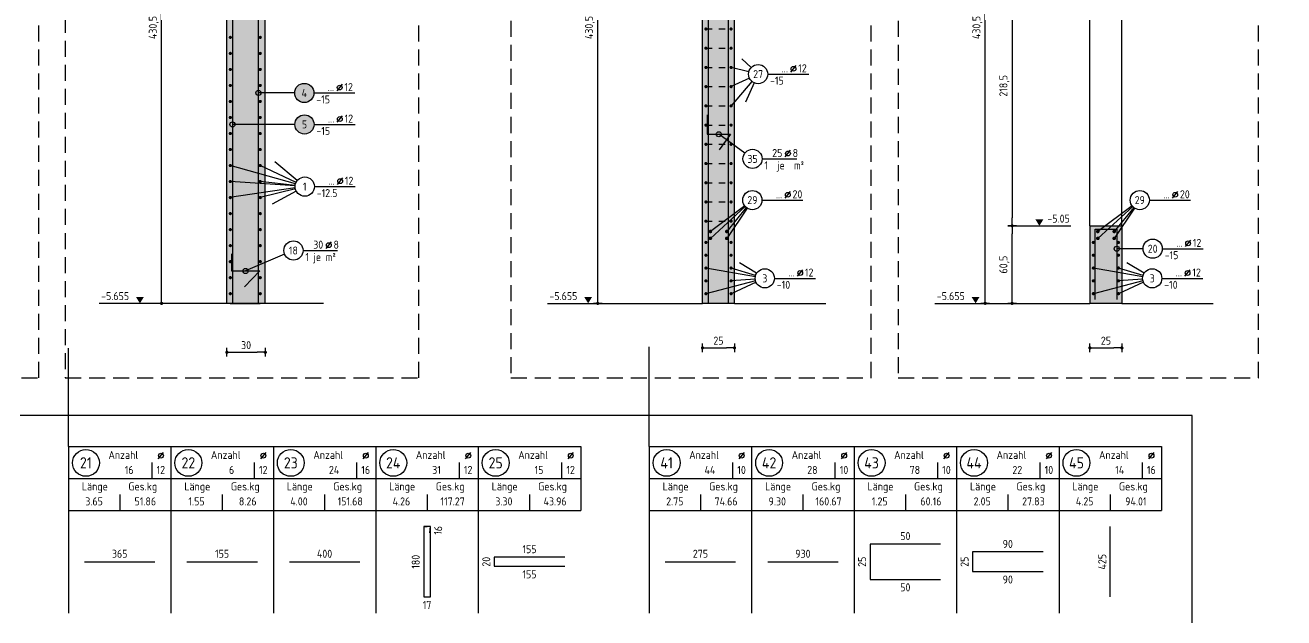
# Model space of a CAD drawing. Extents: x 40 to 158, y 100 to 142.
# Drawn here: x 67.79 to 87.45, y 121.98 to 131.23 of the extents above; entities that cross this region are included whole.
import ezdxf
from ezdxf.enums import TextEntityAlignment as Align

# ---------------------------------------------------------------- set-up
doc = ezdxf.new("R2010")
doc.units = 0
doc.header["$LTSCALE"] = 0.5
for name, pattern in [('AUSGEZOGEN', [1000.01, 1000, 0.01]), ('DASHED', [0.75, 0.5, -0.25]), ('HIDDEN2', [0.187, 0.125, -0.062]), ('STRICHLINIE', [0.75, 0.5, -0.25])]:
    doc.linetypes.add(name, pattern=pattern)
for name, color, linetype in [('AFU', 7, 'Continuous'), ('BETON', 7, 'Continuous'), ('DETAIL', 7, 'Continuous'), ('grau_hell', 7, 'Continuous'), ('grau_mittel', 7, 'Continuous'), ('HILFE', 7, 'Continuous'), ('koten', 7, 'Continuous'), ('MASSE', 7, 'Continuous'), ('OBJEKT', 7, 'Continuous'), ('RND', 7, 'Continuous'), ('RND_BILD', 7, 'Continuous'), ('TEXT', 7, 'Continuous')]:
    doc.layers.add(name, color=color, linetype=linetype)
doc.layers.add('NOPLOT', color=7, linetype='Continuous', plot=False)
doc.styles.add('txt', font='isocp.shx')
doc.linetypes.add('AFU_50K', pattern='A,0.15,["/",Standard,S=0.2,R=0,X=-0.01,Y=-0.1],0.07,["/",Standard,S=0.2,R=0,X=-0.01,Y=-0.1],0.15', length=0.37)
doc.dimstyles.new('DOT_I', dxfattribs={"dimscale": 0.5, "dimtxt": 0.25, "dimasz": 0.25, "dimexe": 0.1, "dimexo": 0.3, "dimgap": 0.1, "dimtad": 1, "dimdec": 3, "dimzin": 3, "dimtxsty": 'txt', "dimblk": 'DOT', "dimblk1": 'DOT', "dimblk2": 'DOT', "dimsah": 1, "dimcen": 0.1, "dimse1": 1, "dimse2": 1, "dimazin": 0, "dimtfac": 1, "dimtdec": 4, "dimtix": 1, "dimtmove": 2, "dimatfit": 3, "dimfxl": 0, "dimtvp": 1, "dimtolj": 1, "dimtzin": 0, "dimarcsym": 0})

# ---------------------------------------------------------------- blocks, each defined once
blk = doc.blocks.new('DOT')
at = {"layer": 'MASSE', "color": 7, "linetype": 'Continuous'}
for p, q in [((0, 0), (-1, 0)), ((0, 0.54), (0, -0.54))]:
    blk.add_line(p, q, dxfattribs=at)
at = {"layer": 'MASSE', "color": 7, "linetype": 'Continuous', "const_width": 0.2}
blk.add_lwpolyline([(-0.1, 0, 1), (0.1, 0, 1)], format="xyb", close=True, dxfattribs=at)
blk = doc.blocks.new('*D1206')
at = {"layer": 'DEFPOINTS', "color": 0, "linetype": 'AUSGEZOGEN', "transparency": 16777216}
for p in [(69.92, 135.501), (69.92, 135.501), (69.92, 126.891)]:
    blk.add_point(p, dxfattribs=at)
at = {"layer": 'MASSE', "color": 0, "linetype": 'AUSGEZOGEN', "lineweight": -2, "transparency": 16777216}
blk.add_line((69.92, 127.016), (69.92, 135.376), dxfattribs=at)
at = {"layer": 'MASSE', "color": 0, "linetype": 'AUSGEZOGEN', "lineweight": -2, "transparency": 16777216, "xscale": 0.125, "yscale": 0.125, "zscale": 0.125}
for p, rotation in [((69.92, 135.501), 90), ((69.92, 126.891), 270)]:
    blk.add_blockref('DOT', p, dxfattribs=dict(at, rotation=rotation))
at = {"layer": 'MASSE', "color": 0, "linetype": 'AUSGEZOGEN', "transparency": 16777216, "insert": (69.798, 131.196), "char_height": 0.125, "attachment_point": 5, "rotation": 90, "style": 'txt'}
blk.add_mtext('\\A1;430,5', dxfattribs=at)
blk = doc.blocks.new('*D1208')
at = {"layer": 'DEFPOINTS', "color": 0, "linetype": 'AUSGEZOGEN', "transparency": 16777216}
for p in [(70.941, 126.127), (71.541, 126.127), (71.541, 126.127)]:
    blk.add_point(p, dxfattribs=at)
at = {"layer": 'MASSE', "color": 0, "linetype": 'AUSGEZOGEN', "lineweight": -2, "transparency": 16777216}
blk.add_line((71.066, 126.127), (71.416, 126.127), dxfattribs=at)
at = {"layer": 'MASSE', "color": 0, "linetype": 'AUSGEZOGEN', "lineweight": -2, "transparency": 16777216, "xscale": 0.125, "yscale": 0.125, "zscale": 0.125, "rotation": 180}
blk.add_blockref('DOT', (70.941, 126.127), dxfattribs=at)
at = {"layer": 'MASSE', "color": 0, "linetype": 'AUSGEZOGEN', "lineweight": -2, "transparency": 16777216, "xscale": 0.125, "yscale": 0.125, "zscale": 0.125}
blk.add_blockref('DOT', (71.541, 126.127), dxfattribs=at)
at = {"layer": 'MASSE', "color": 0, "linetype": 'AUSGEZOGEN', "transparency": 16777216, "insert": (71.241, 126.239), "char_height": 0.125, "attachment_point": 5, "style": 'txt'}
blk.add_mtext('\\A1;30', dxfattribs=at)
blk = doc.blocks.new('OKRD_O')
at = {"color": 0, "linetype": 'ByBlock'}
blk.add_solid([(-0.125, 0.202), (0.125, 0.202), (0, 0)], dxfattribs=at)
at = {"color": 0, "linetype": 'ByBlock', "style": 'txt'}
blk.add_attdef('OKRD', (0.25, 0.1), '', height=0.25, dxfattribs=at)
blk = doc.blocks.new('RND_LEI')
at = {"layer": 'RND', "color": 7, "linetype": 'Continuous'}
blk.add_line((1.022, 0.066), (1.19, 0.27), dxfattribs=at)
for centre, radius in [((0, 0), 0.3), ((1.106, 0.168), 0.075)]:
    blk.add_circle(centre, radius, dxfattribs=at)
at = {"layer": 'RND', "color": 7, "linetype": 'Continuous', "style": 'txt'}
blk.add_attdef('POSL', text='', height=0.25, dxfattribs=at).set_placement((0, 0), align=Align.MIDDLE)
blk.add_attdef('ANZ', text='', height=0.25, dxfattribs=at).set_placement((0.931, 0.057), align=Align.RIGHT)
for tag, p in [('DUM', (1.253, 0.057)), ('ABSTD', (1.674, 0.057)), ('POSTXT', (0.374, -0.327))]:
    blk.add_attdef(tag, p, '', height=0.25, dxfattribs=at)
blk = doc.blocks.new('*D1226')
at = {"layer": 'DEFPOINTS', "color": 0, "linetype": 'AUSGEZOGEN', "transparency": 16777216}
for p in [(83.204, 128.101), (83.204, 128.101), (83.204, 126.891)]:
    blk.add_point(p, dxfattribs=at)
at = {"layer": 'MASSE', "color": 0, "linetype": 'AUSGEZOGEN', "lineweight": -2, "transparency": 16777216}
blk.add_line((83.204, 127.016), (83.204, 127.976), dxfattribs=at)
at = {"layer": 'MASSE', "color": 0, "linetype": 'AUSGEZOGEN', "lineweight": -2, "transparency": 16777216, "xscale": 0.125, "yscale": 0.125, "zscale": 0.125}
for p, rotation in [((83.204, 128.101), 90), ((83.204, 126.891), 270)]:
    blk.add_blockref('DOT', p, dxfattribs=dict(at, rotation=rotation))
at = {"layer": 'MASSE', "color": 0, "linetype": 'AUSGEZOGEN', "transparency": 16777216, "insert": (83.082, 127.496), "char_height": 0.125, "attachment_point": 5, "rotation": 90, "style": 'txt'}
blk.add_mtext('\\A1;60,5', dxfattribs=at)
blk = doc.blocks.new('*D1227')
at = {"layer": 'DEFPOINTS', "color": 0, "linetype": 'AUSGEZOGEN', "transparency": 16777216}
for p in [(82.783, 135.501), (82.783, 135.501), (82.783, 126.891)]:
    blk.add_point(p, dxfattribs=at)
at = {"layer": 'MASSE', "color": 0, "linetype": 'AUSGEZOGEN', "lineweight": -2, "transparency": 16777216}
blk.add_line((82.783, 127.016), (82.783, 135.376), dxfattribs=at)
at = {"layer": 'MASSE', "color": 0, "linetype": 'AUSGEZOGEN', "lineweight": -2, "transparency": 16777216, "xscale": 0.125, "yscale": 0.125, "zscale": 0.125}
for p, rotation in [((82.783, 135.501), 90), ((82.783, 126.891), 270)]:
    blk.add_blockref('DOT', p, dxfattribs=dict(at, rotation=rotation))
at = {"layer": 'MASSE', "color": 0, "linetype": 'AUSGEZOGEN', "transparency": 16777216, "insert": (82.661, 131.196), "char_height": 0.125, "attachment_point": 5, "rotation": 90, "style": 'txt'}
blk.add_mtext('\\A1;430,5', dxfattribs=at)
blk = doc.blocks.new('*D1225')
at = {"layer": 'DEFPOINTS', "color": 0, "linetype": 'AUSGEZOGEN', "transparency": 16777216}
for p in [(83.204, 132.471), (83.204, 128.101), (83.204, 128.101)]:
    blk.add_point(p, dxfattribs=at)
at = {"layer": 'MASSE', "color": 0, "linetype": 'AUSGEZOGEN', "lineweight": -2, "transparency": 16777216}
blk.add_line((83.204, 132.346), (83.204, 128.226), dxfattribs=at)
at = {"layer": 'MASSE', "color": 0, "linetype": 'AUSGEZOGEN', "lineweight": -2, "transparency": 16777216, "xscale": 0.125, "yscale": 0.125, "zscale": 0.125}
for p, rotation in [((83.204, 132.471), 90), ((83.204, 128.101), 270)]:
    blk.add_blockref('DOT', p, dxfattribs=dict(at, rotation=rotation))
at = {"layer": 'MASSE', "color": 0, "linetype": 'AUSGEZOGEN', "transparency": 16777216, "insert": (83.082, 130.286), "char_height": 0.125, "attachment_point": 5, "rotation": 90, "style": 'txt'}
blk.add_mtext('\\A1;218,5', dxfattribs=at)
blk = doc.blocks.new('*D1229')
at = {"layer": 'DEFPOINTS', "color": 0, "linetype": 'AUSGEZOGEN', "transparency": 16777216}
for p in [(84.419, 126.196), (84.919, 126.196), (84.919, 126.196)]:
    blk.add_point(p, dxfattribs=at)
at = {"layer": 'MASSE', "color": 0, "linetype": 'AUSGEZOGEN', "lineweight": -2, "transparency": 16777216}
blk.add_line((84.544, 126.196), (84.794, 126.196), dxfattribs=at)
at = {"layer": 'MASSE', "color": 0, "linetype": 'AUSGEZOGEN', "lineweight": -2, "transparency": 16777216, "xscale": 0.125, "yscale": 0.125, "zscale": 0.125, "rotation": 180}
blk.add_blockref('DOT', (84.419, 126.196), dxfattribs=at)
at = {"layer": 'MASSE', "color": 0, "linetype": 'AUSGEZOGEN', "lineweight": -2, "transparency": 16777216, "xscale": 0.125, "yscale": 0.125, "zscale": 0.125}
blk.add_blockref('DOT', (84.919, 126.196), dxfattribs=at)
at = {"layer": 'MASSE', "color": 0, "linetype": 'AUSGEZOGEN', "transparency": 16777216, "insert": (84.669, 126.309), "char_height": 0.125, "attachment_point": 5, "style": 'txt'}
blk.add_mtext('\\A1;25', dxfattribs=at)
blk = doc.blocks.new('*D1221')
at = {"layer": 'DEFPOINTS', "color": 0, "linetype": 'AUSGEZOGEN', "transparency": 16777216}
for p in [(76.732, 135.501), (76.732, 135.501), (76.732, 126.891)]:
    blk.add_point(p, dxfattribs=at)
at = {"layer": 'MASSE', "color": 0, "linetype": 'AUSGEZOGEN', "lineweight": -2, "transparency": 16777216}
blk.add_line((76.732, 127.016), (76.732, 135.376), dxfattribs=at)
at = {"layer": 'MASSE', "color": 0, "linetype": 'AUSGEZOGEN', "lineweight": -2, "transparency": 16777216, "xscale": 0.125, "yscale": 0.125, "zscale": 0.125}
for p, rotation in [((76.732, 135.501), 90), ((76.732, 126.891), 270)]:
    blk.add_blockref('DOT', p, dxfattribs=dict(at, rotation=rotation))
at = {"layer": 'MASSE', "color": 0, "linetype": 'AUSGEZOGEN', "transparency": 16777216, "insert": (76.61, 131.196), "char_height": 0.125, "attachment_point": 5, "rotation": 90, "style": 'txt'}
blk.add_mtext('\\A1;430,5', dxfattribs=at)
blk = doc.blocks.new('*D1223')
at = {"layer": 'DEFPOINTS', "color": 0, "linetype": 'AUSGEZOGEN', "transparency": 16777216}
for p in [(78.368, 126.196), (78.868, 126.196), (78.868, 126.196)]:
    blk.add_point(p, dxfattribs=at)
at = {"layer": 'MASSE', "color": 0, "linetype": 'AUSGEZOGEN', "lineweight": -2, "transparency": 16777216}
blk.add_line((78.493, 126.196), (78.743, 126.196), dxfattribs=at)
at = {"layer": 'MASSE', "color": 0, "linetype": 'AUSGEZOGEN', "lineweight": -2, "transparency": 16777216, "xscale": 0.125, "yscale": 0.125, "zscale": 0.125, "rotation": 180}
blk.add_blockref('DOT', (78.368, 126.196), dxfattribs=at)
at = {"layer": 'MASSE', "color": 0, "linetype": 'AUSGEZOGEN', "lineweight": -2, "transparency": 16777216, "xscale": 0.125, "yscale": 0.125, "zscale": 0.125}
blk.add_blockref('DOT', (78.868, 126.196), dxfattribs=at)
at = {"layer": 'MASSE', "color": 0, "linetype": 'AUSGEZOGEN', "transparency": 16777216, "insert": (78.618, 126.309), "char_height": 0.125, "attachment_point": 5, "style": 'txt'}
blk.add_mtext('\\A1;25', dxfattribs=at)
blk = doc.blocks.new('RND_LIS2')
at = {"layer": 'RND', "color": 3, "linetype": 'Continuous'}
for p, q in [((0, 0), (0, -5.2)), ((0, 0), (3.2, 0)), ((3.2, 0), (3.2, -2)), ((2.6, -0.503), (2.6, -1)), ((0, -1), (3.2, -1)), ((1.6, -1.503), (1.6, -2)), ((0, -2), (3.2, -2))]:
    blk.add_line(p, q, dxfattribs=at)
at = {"layer": 'RND', "color": 7, "linetype": 'Continuous'}
blk.add_line((2.805, -0.39), (2.973, -0.186), dxfattribs=at)
at = {"layer": 'RND', "color": 1, "linetype": 'Continuous'}
blk.add_circle((0.545, -0.513), 0.42, dxfattribs=at)
at = {"layer": 'RND', "color": 7, "linetype": 'Continuous'}
blk.add_circle((2.889, -0.288), 0.075, dxfattribs=at)
at = {"layer": 'RND', "color": 7, "linetype": 'Continuous', "style": 'txt'}
for s, p in [('Anzahl', (1.249, -0.391)), ('Länge', (0.42, -1.373)), ('Ges.kg', (1.872, -1.373))]:
    blk.add_text(s, height=0.25, dxfattribs=at).set_placement(p)
at = {"layer": 'RND', "color": 1, "linetype": 'Continuous', "style": 'txt'}
blk.add_attdef('POS1', text='', height=0.35, dxfattribs=at).set_placement((0.545, -0.513), align=Align.MIDDLE)
at = {"layer": 'RND', "color": 7, "linetype": 'Continuous', "style": 'txt'}
for tag, p in [('STK1', (1.897, -0.859)), ('DS1', (2.885, -0.859)), ('LANG1', (0.8, -1.841)), ('GEW', (2.4, -1.841))]:
    blk.add_attdef(tag, text='', height=0.25, dxfattribs=at).set_placement(p, align=Align.CENTER)

msp = doc.modelspace()

# ---------------------------------------------------------------- hatches: boundary and pattern name
at = {"layer": 'grau_hell'}
for points in [[(72.2996, 130.1751, 1), (71.9996, 130.1751, 1)], [(72.3022, 129.6836, 1), (72.0022, 129.6836, 1)]]:
    msp.add_hatch(color=9, dxfattribs=at).paths.add_polyline_path(points)
at = {"layer": 'grau_mittel'}
for points in [[(71.5408, 135.5014), (70.9408, 135.5014), (70.9408, 126.8914), (71.5408, 126.8914)], [(78.3684, 126.8914), (78.8684, 126.8914), (78.8684, 135.5014), (78.3684, 135.5014)]]:
    msp.add_hatch(color=61, dxfattribs=at).paths.add_polyline_path(points)
h = msp.add_hatch(color=61, dxfattribs=at)
h.paths.add_polyline_path([(84.9189, 135.5014), (84.4189, 135.5014), (84.4189, 132.4714), (84.9189, 132.4714)])
h.paths.add_polyline_path([(84.4189, 126.8914), (84.9189, 126.8914), (84.9189, 128.1014), (84.4189, 128.1014)])

# ---------------------------------------------------------------- linework, layer by layer
at = {"layer": 'AFU', "color": 8, "linetype": 'AFU_50K'}
for p, q in [((71.5408, 126.8914), (70.9408, 126.8914)), ((78.8684, 126.8914), (78.3684, 126.8914)), ((84.9189, 126.8914), (84.4189, 126.8914))]:
    msp.add_line(p, q, dxfattribs=at)
at = {"layer": 'BETON', "color": 6, "linetype": 'AUSGEZOGEN'}
for p, q in [((71.5408, 126.8914), (71.5408, 137.6014)), ((70.9408, 126.8914), (70.9408, 135.5014)), ((78.3684, 126.8914), (78.3684, 135.5014)), ((78.8684, 126.8914), (78.8684, 135.5014)), ((84.4189, 128.1014), (84.9189, 128.1014)), ((84.4189, 128.1014), (84.4189, 126.8914)), ((84.9189, 128.1014), (84.9189, 126.8914)), ((70.9408, 126.8914), (68.9458, 126.8914)), ((72.4483, 126.8914), (71.5408, 126.8914)), ((75.9461, 126.8914), (78.3684, 126.8914)), ((78.8684, 126.8914), (80.2959, 126.8914)), ((81.9965, 126.8914), (84.4189, 126.8914)), ((84.9189, 126.8914), (86.3463, 126.8914))]:
    msp.add_line(p, q, dxfattribs=at)
at = {"layer": 'DETAIL', "color": 102, "linetype": 'STRICHLINIE'}
for points in [[(62.4813, 140.7393), (62.4813, 125.7275), (68.0032, 125.7275), (68.0032, 140.7393)], [(68.4156, 140.7393), (68.4156, 125.7275), (73.9375, 125.7275), (73.9375, 140.7393)], [(75.3727, 138.8001), (75.3727, 125.7275), (81.0029, 125.7275), (81.0029, 138.8001)], [(81.4231, 138.8001), (81.4231, 125.7275), (87.0533, 125.7275), (87.0533, 138.8001)]]:
    msp.add_lwpolyline(points, close=True, dxfattribs=at)
at = {"layer": 'HILFE', "color": 102, "linetype": 'AUSGEZOGEN'}
msp.add_line((83.2036, 128.1014), (84.1201, 128.1014), dxfattribs=at)
at = {"layer": 'NOPLOT', "color": 191, "linetype": 'AUSGEZOGEN'}
for p, q in [((70.9908, 126.8914), (71.4608, 126.8914)), ((77.5364, 124.6582), (77.5364, 126.2121)), ((68.4664, 124.6582), (68.4664, 126.1941))]:
    msp.add_line(p, q, dxfattribs=at)
at = {"layer": 'OBJEKT', "color": 7, "linetype": 'AUSGEZOGEN'}
for p, q in [((84.4189, 128.1014), (84.4189, 132.4714)), ((84.9189, 128.1014), (84.9189, 132.4714))]:
    msp.add_line(p, q, dxfattribs=at)
at = {"layer": 'RND', "color": 1, "linetype": 'HIDDEN2'}
for p, q in [((78.4221, 131.1734), (78.8147, 131.1734)), ((78.4221, 130.8734), (78.8147, 130.8734)), ((78.4221, 130.5734), (78.8147, 130.5734)), ((78.4221, 130.2734), (78.8147, 130.2734)), ((78.4221, 129.9734), (78.8147, 129.9734)), ((78.4221, 129.6734), (78.8147, 129.6734)), ((78.4221, 129.3734), (78.8147, 129.3734)), ((78.4221, 129.0734), (78.8147, 129.0734)), ((78.4221, 128.7734), (78.8147, 128.7734)), ((78.4221, 128.4734), (78.8147, 128.4734)), ((78.4221, 128.1734), (78.8147, 128.1734))]:
    msp.add_line(p, q, dxfattribs=at)
at = {"layer": 'RND', "color": 102, "linetype": 'AUSGEZOGEN'}
for p, q in [((79.0918, 130.5049), (78.8147, 130.5734)), ((79.1274, 130.5708), (78.9814, 130.7061)), ((79.1013, 130.4059), (78.8147, 130.2734)), ((79.1401, 130.3548), (78.8147, 129.9734)), ((79.1765, 130.3318), (79.0426, 130.0304)), ((71.9996, 130.1751), (71.4328, 130.1751)), ((72.0022, 129.6836), (71.0264, 129.6836)), ((79.0288, 129.2349), (78.6238, 129.5308)), ((72.0123, 128.7544), (70.9945, 129.0422)), ((72.021, 128.7777), (71.4617, 129.0422)), ((72.0407, 128.8088), (71.6878, 129.0989)), ((72.007, 128.7237), (70.9945, 128.7922)), ((72.0076, 128.7305), (71.4617, 128.7922)), ((72.0082, 128.6919), (70.982, 128.5422)), ((72.011, 128.6777), (71.4617, 128.5422)), ((72.0249, 128.6419), (71.6487, 128.4371)), ((79.0276, 128.4127), (78.4919, 128.0127)), ((79.0369, 128.4015), (78.4919, 127.9056)), ((79.0529, 128.3863), (78.7475, 128.0127)), ((79.0642, 128.3778), (78.7475, 127.9056)), ((85.078, 128.4127), (84.5424, 128.0127)), ((85.0873, 128.4015), (84.5424, 127.9056)), ((85.1033, 128.3863), (84.7979, 128.0127)), ((85.1147, 128.3778), (84.7979, 127.9056)), ((71.8419, 127.6571), (71.2331, 127.3966)), ((85.2493, 127.7443), (84.8389, 127.7443)), ((79.1939, 127.3073), (78.4221, 127.4422)), ((79.1982, 127.3252), (78.8147, 127.4422)), ((79.2139, 127.36), (78.947, 127.5239)), ((85.2443, 127.3073), (84.4726, 127.4422)), ((85.2486, 127.3252), (84.8651, 127.4422)), ((85.2643, 127.36), (84.9974, 127.5239)), ((79.1965, 127.2437), (78.4221, 127.0422)), ((79.1921, 127.2703), (78.8147, 127.2422)), ((79.2051, 127.2194), (78.8147, 127.0422)), ((85.2469, 127.2437), (84.4726, 127.0422)), ((85.2425, 127.2703), (84.8651, 127.2422)), ((85.2555, 127.2194), (84.8651, 127.0422))]:
    msp.add_line(p, q, dxfattribs=at)
at = {"layer": 'RND', "color": 7, "linetype": 'AUSGEZOGEN'}
for p, q in [((79.3874, 130.4689), (80.0274, 130.4689)), ((72.2996, 130.1751), (72.9396, 130.1751)), ((72.3022, 129.6836), (72.9422, 129.6836)), ((79.2999, 129.1464), (79.8399, 129.1464)), ((72.3066, 128.7136), (72.9466, 128.7136)), ((79.2978, 128.5024), (79.9378, 128.5024)), ((85.3482, 128.5024), (85.9882, 128.5024)), ((72.1298, 127.7161), (72.6698, 127.7161)), ((85.5493, 127.7443), (86.1893, 127.7443)), ((79.4917, 127.2815), (80.1317, 127.2815)), ((85.5421, 127.2815), (86.1821, 127.2815))]:
    msp.add_line(p, q, dxfattribs=at)
at = {"layer": 'RND', "color": 1, "linetype": 'AUSGEZOGEN'}
for points in [[(71.0864, 137.4814), (71.0864, 135.9914), (71.0264, 135.3914), (71.0264, 126.8914)], [(71.4328, 126.8914), (71.4328, 137.4814)], [(78.4619, 126.8914), (78.4619, 135.3914)], [(78.775, 126.8914), (78.775, 135.3914)], [(78.4428, 129.8354), (78.4428, 129.5308), (78.8048, 129.5308), (78.6305, 129.2861)], [(84.4989, 126.9514), (84.4989, 128.0514), (84.8389, 128.0514), (84.8389, 126.9514)], [(71.0122, 127.6626), (71.0122, 127.3966), (71.4541, 127.3966), (71.214, 127.1487)]]:
    msp.add_lwpolyline(points, dxfattribs=at)
at = {"layer": 'RND', "color": 7, "linetype": 'AUSGEZOGEN'}
for points, const_width in [([(78.4096, 131.1734, 1), (78.4346, 131.1734, 1)], 0.025), ([(78.8272, 131.1734, -1), (78.8022, 131.1734, -1)], 0.025), ([(70.982, 131.0422, 1), (71.007, 131.0422, 1)], 0.025), ([(71.4742, 131.0422, -1), (71.4492, 131.0422, -1)], 0.025), ([(70.982, 130.7922, 1), (71.007, 130.7922, 1)], 0.025), ([(71.4742, 130.7922, -1), (71.4492, 130.7922, -1)], 0.025), ([(78.4096, 130.8734, 1), (78.4346, 130.8734, 1)], 0.025), ([(78.8272, 130.8734, -1), (78.8022, 130.8734, -1)], 0.025), ([(70.982, 130.5422, 1), (71.007, 130.5422, 1)], 0.025), ([(71.4742, 130.5422, -1), (71.4492, 130.5422, -1)], 0.025), ([(78.4096, 130.5734, 1), (78.4346, 130.5734, 1)], 0.025), ([(78.8272, 130.5734, -1), (78.8022, 130.5734, -1)], 0.025), ([(70.982, 130.2922, 1), (71.007, 130.2922, 1)], 0.025), ([(71.4742, 130.2922, -1), (71.4492, 130.2922, -1)], 0.025), ([(78.4096, 130.2734, 1), (78.4346, 130.2734, 1)], 0.025), ([(78.8272, 130.2734, -1), (78.8022, 130.2734, -1)], 0.025), ([(70.982, 130.0422, 1), (71.007, 130.0422, 1)], 0.025), ([(71.4742, 130.0422, -1), (71.4492, 130.0422, -1)], 0.025), ([(78.4096, 129.9734, 1), (78.4346, 129.9734, 1)], 0.025), ([(78.8272, 129.9734, -1), (78.8022, 129.9734, -1)], 0.025), ([(70.982, 129.7922, 1), (71.007, 129.7922, 1)], 0.025), ([(71.4742, 129.7922, -1), (71.4492, 129.7922, -1)], 0.025), ([(70.982, 129.5422, 1), (71.007, 129.5422, 1)], 0.025), ([(71.4742, 129.5422, -1), (71.4492, 129.5422, -1)], 0.025), ([(78.4096, 129.6734, 1), (78.4346, 129.6734, 1)], 0.025), ([(78.8272, 129.6734, -1), (78.8022, 129.6734, -1)], 0.025), ([(78.4096, 129.3734, 1), (78.4346, 129.3734, 1)], 0.025), ([(78.8272, 129.3734, -1), (78.8022, 129.3734, -1)], 0.025), ([(70.982, 129.2922, 1), (71.007, 129.2922, 1)], 0.025), ([(71.4742, 129.2922, -1), (71.4492, 129.2922, -1)], 0.025), ([(70.982, 129.0422, 1), (71.007, 129.0422, 1)], 0.025), ([(71.4742, 129.0422, -1), (71.4492, 129.0422, -1)], 0.025), ([(78.4096, 129.0734, 1), (78.4346, 129.0734, 1)], 0.025), ([(78.8272, 129.0734, -1), (78.8022, 129.0734, -1)], 0.025), ([(70.982, 128.7922, 1), (71.007, 128.7922, 1)], 0.025), ([(71.4742, 128.7922, -1), (71.4492, 128.7922, -1)], 0.025), ([(78.4096, 128.7734, 1), (78.4346, 128.7734, 1)], 0.025), ([(78.8272, 128.7734, -1), (78.8022, 128.7734, -1)], 0.025), ([(70.982, 128.5422, 1), (71.007, 128.5422, 1)], 0.025), ([(71.4742, 128.5422, -1), (71.4492, 128.5422, -1)], 0.025), ([(78.4096, 128.4734, 1), (78.4346, 128.4734, 1)], 0.025), ([(78.8272, 128.4734, -1), (78.8022, 128.4734, -1)], 0.025), ([(70.982, 128.2922, 1), (71.007, 128.2922, 1)], 0.025), ([(71.4742, 128.2922, -1), (71.4492, 128.2922, -1)], 0.025), ([(78.4096, 128.1734, 1), (78.4346, 128.1734, 1)], 0.025), ([(78.8272, 128.1734, -1), (78.8022, 128.1734, -1)], 0.025), ([(70.982, 128.0422, 1), (71.007, 128.0422, 1)], 0.025), ([(71.4742, 128.0422, -1), (71.4492, 128.0422, -1)], 0.025), ([(78.4779, 128.0127, 1), (78.5059, 128.0127, 1)], 0.028), ([(78.7335, 128.0127, 1), (78.7615, 128.0127, 1)], 0.028), ([(84.5284, 128.0127, 1), (84.5564, 128.0127, 1)], 0.028), ([(84.7839, 128.0127, 1), (84.8119, 128.0127, 1)], 0.028), ([(70.982, 127.7922, 1), (71.007, 127.7922, 1)], 0.025), ([(71.4742, 127.7922, -1), (71.4492, 127.7922, -1)], 0.025), ([(78.4096, 127.8422, 1), (78.4346, 127.8422, 1)], 0.025), ([(78.4779, 127.9056, 1), (78.5059, 127.9056, 1)], 0.028), ([(78.7335, 127.9056, 1), (78.7615, 127.9056, 1)], 0.028), ([(78.8272, 127.8422, -1), (78.8022, 127.8422, -1)], 0.025), ([(84.4601, 127.8422, 1), (84.4851, 127.8422, 1)], 0.025), ([(84.5284, 127.9056, 1), (84.5564, 127.9056, 1)], 0.028), ([(84.7839, 127.9056, 1), (84.8119, 127.9056, 1)], 0.028), ([(84.8776, 127.8422, -1), (84.8526, 127.8422, -1)], 0.025), ([(78.4096, 127.6422, 1), (78.4346, 127.6422, 1)], 0.025), ([(78.8272, 127.6422, -1), (78.8022, 127.6422, -1)], 0.025), ([(84.4601, 127.6422, 1), (84.4851, 127.6422, 1)], 0.025), ([(84.8776, 127.6422, -1), (84.8526, 127.6422, -1)], 0.025), ([(70.982, 127.5422, 1), (71.007, 127.5422, 1)], 0.025), ([(71.4742, 127.5422, -1), (71.4492, 127.5422, -1)], 0.025), ([(78.4096, 127.4422, 1), (78.4346, 127.4422, 1)], 0.025), ([(78.8272, 127.4422, -1), (78.8022, 127.4422, -1)], 0.025), ([(84.4601, 127.4422, 1), (84.4851, 127.4422, 1)], 0.025), ([(84.8776, 127.4422, -1), (84.8526, 127.4422, -1)], 0.025), ([(70.982, 127.2922, 1), (71.007, 127.2922, 1)], 0.025), ([(71.4742, 127.2922, -1), (71.4492, 127.2922, -1)], 0.025), ([(78.4096, 127.2422, 1), (78.4346, 127.2422, 1)], 0.025), ([(78.8272, 127.2422, -1), (78.8022, 127.2422, -1)], 0.025), ([(84.4601, 127.2422, 1), (84.4851, 127.2422, 1)], 0.025), ([(84.8776, 127.2422, -1), (84.8526, 127.2422, -1)], 0.025), ([(70.982, 127.0422, 1), (71.007, 127.0422, 1)], 0.025), ([(71.4742, 127.0422, -1), (71.4492, 127.0422, -1)], 0.025), ([(78.4096, 127.0422, 1), (78.4346, 127.0422, 1)], 0.025), ([(78.8272, 127.0422, -1), (78.8022, 127.0422, -1)], 0.025), ([(84.4601, 127.0422, 1), (84.4851, 127.0422, 1)], 0.025), ([(84.8776, 127.0422, -1), (84.8526, 127.0422, -1)], 0.025)]:
    msp.add_lwpolyline(points, format="xyb", close=True, dxfattribs=dict(at, const_width=const_width))
for centre in [(71.4328, 130.1751), (71.0264, 129.6836), (78.6238, 129.5308), (84.8389, 127.7443), (71.2331, 127.3966)]:
    msp.add_circle(centre, 0.04, dxfattribs=at)
at = {"layer": 'RND_BILD', "color": 1, "linetype": 'AUSGEZOGEN'}
for points in [[(74.1098, 123.3108), (74.1184, 123.4082), (74.0145, 123.4082), (74.0145, 122.3082), (74.1184, 122.3082), (74.1184, 123.4082), (74.021, 123.3997)], [(84.7364, 122.3082), (84.7364, 123.4082)], [(82.0864, 123.1332), (80.9864, 123.1332), (80.9864, 122.5832), (82.0864, 122.5832)], [(68.7164, 122.8582), (69.8164, 122.8582)], [(70.3164, 122.8582), (71.4164, 122.8582)], [(71.9164, 122.8582), (73.0164, 122.8582)], [(76.2164, 122.9292), (75.1164, 122.9292), (75.1164, 122.7872), (76.2164, 122.7872)], [(77.7864, 122.8582), (78.8864, 122.8582)], [(79.3864, 122.8582), (80.4864, 122.8582)], [(83.6864, 123.011), (82.5864, 123.011), (82.5864, 122.7054), (83.6864, 122.7054)]]:
    msp.add_lwpolyline(points, dxfattribs=at)
at = {"layer": 'TEXT', "color": 1, "linetype": 'AUSGEZOGEN'}
msp.add_lwpolyline([(86.0178, 125.1403), (59.1446, 125.1403), (59.1446, 113.6279), (98.4308, 113.6279), (98.4308, 118.7317), (86.0178, 118.7317), (86.0178, 125.1403), (59.1446, 125.1403)], dxfattribs=at)

# ---------------------------------------------------------------- block references
at = {"layer": 'koten', "color": 7, "linetype": 'AUSGEZOGEN'}
ref = msp.add_blockref('OKRD_O', (83.6298, 128.1014), dxfattribs=dict(at, xscale=0.5, yscale=0.5, zscale=0.5))
ref.add_attrib('OKRD', '-5.05', (83.7548, 128.1514), dxfattribs={"height": 0.125, "style": 'txt'})
at = {"layer": 'koten', "color": 7, "linetype": 'DASHED'}
ref = msp.add_blockref('OKRD_O', (69.5825, 126.8914), dxfattribs=dict(at, xscale=-0.5, yscale=0.5, zscale=0.5))
ref.add_attrib('OKRD', '-5.655', (68.9774, 126.9414), dxfattribs={"height": 0.125, "style": 'txt'})
ref = msp.add_blockref('OKRD_O', (76.5828, 126.8914), dxfattribs=dict(at, xscale=-0.5, yscale=0.5, zscale=0.5))
ref.add_attrib('OKRD', '-5.655', (75.9776, 126.9414), dxfattribs={"height": 0.125, "style": 'txt'})
ref = msp.add_blockref('OKRD_O', (82.6332, 126.8914), dxfattribs=dict(at, xscale=-0.5, yscale=0.5, zscale=0.5))
ref.add_attrib('OKRD', '-5.655', (82.0281, 126.9414), dxfattribs={"height": 0.125, "style": 'txt'})
at = {"layer": 'RND', "color": 7, "linetype": 'AUSGEZOGEN', "xscale": 0.5, "yscale": 0.5, "zscale": 0.5}
for p, values in [((79.2374, 130.4689), {'POSL': '27', 'DUM': '12', 'ANZ': '...', 'POSTXT': '-15'}), ((72.1496, 130.1751), {'POSL': '4', 'DUM': '12', 'ANZ': '...', 'POSTXT': '-15'}), ((72.1522, 129.6836), {'POSL': '5', 'DUM': '12', 'ANZ': '...', 'POSTXT': '-15'}), ((79.1499, 129.1464), {'POSL': '35', 'DUM': '8', 'ANZ': '25', 'POSTXT': '1  je  m²'}), ((72.1566, 128.7136), {'POSL': '1', 'DUM': '12', 'ANZ': '...', 'POSTXT': '-12.5'}), ((79.1478, 128.5024), {'POSL': '29', 'DUM': '20', 'ANZ': '...'}), ((85.1982, 128.5024), {'POSL': '29', 'DUM': '20', 'ANZ': '...'}), ((71.9798, 127.7161), {'POSL': '18', 'DUM': '8', 'ANZ': '30', 'POSTXT': '1 je m²'}), ((85.3993, 127.7443), {'POSL': '20', 'DUM': '12', 'ANZ': '...', 'POSTXT': '-15'}), ((79.3417, 127.2815), {'POSL': '3', 'DUM': '12', 'ANZ': '...', 'POSTXT': '-10'}), ((85.3921, 127.2815), {'POSL': '3', 'DUM': '12', 'ANZ': '...', 'POSTXT': '-10'})]:
    msp.add_blockref('RND_LEI', p, dxfattribs=at).add_auto_attribs(values)
at = {"layer": 'RND_BILD', "color": 6, "linetype": 'AUSGEZOGEN', "xscale": 0.5, "yscale": 0.5, "zscale": 0.5}
for p, values in [((68.4664, 124.6582), {'POS1': '21', 'STK1': '16', 'DS1': '12', 'LANG1': '3.65', 'GEW': '51.86'}), ((77.5364, 124.6582), {'POS1': '41', 'STK1': '44', 'DS1': '10', 'LANG1': '2.75', 'GEW': '74.66'})]:
    msp.add_blockref('RND_LIS2', p, dxfattribs=at).add_auto_attribs(values)
at = {"layer": 'RND_BILD', "color": 7, "linetype": 'AUSGEZOGEN', "xscale": 0.5, "yscale": 0.5, "zscale": 0.5}
for p, values in [((70.0664, 124.6582), {'POS1': '22', 'STK1': '6', 'DS1': '12', 'LANG1': '1.55', 'GEW': '8.26'}), ((71.6664, 124.6582), {'POS1': '23', 'STK1': '24', 'DS1': '16', 'LANG1': '4.00', 'GEW': '151.68'}), ((73.2664, 124.6582), {'POS1': '24', 'STK1': '31', 'DS1': '12', 'LANG1': '4.26', 'GEW': '117.27'}), ((74.8664, 124.6582), {'POS1': '25', 'STK1': '15', 'DS1': '12', 'LANG1': '3.30', 'GEW': '43.96'}), ((79.1364, 124.6582), {'POS1': '42', 'STK1': '28', 'DS1': '10', 'LANG1': '9.30', 'GEW': '160.67'}), ((80.7364, 124.6582), {'POS1': '43', 'STK1': '78', 'DS1': '10', 'LANG1': '1.25', 'GEW': '60.16'}), ((82.3364, 124.6582), {'POS1': '44', 'STK1': '22', 'DS1': '10', 'LANG1': '2.05', 'GEW': '27.83'}), ((83.9364, 124.6582), {'POS1': '45', 'STK1': '14', 'DS1': '16', 'LANG1': '4.25', 'GEW': '94.01'})]:
    msp.add_blockref('RND_LIS2', p, dxfattribs=at).add_auto_attribs(values)

# ---------------------------------------------------------------- texts
at = {"layer": 'RND_BILD', "color": 7, "linetype": 'AUSGEZOGEN', "style": 'txt'}
for s, rotation, p in [('16', 84.99986, (74.2386, 123.3486)), ('180', 90, (73.8895, 122.8582)), ('20', 90, (74.9914, 122.8582)), ('25', 90, (80.8614, 122.8582)), ('25', 90, (82.4614, 122.8582)), ('425', 90, (84.6114, 122.8582))]:
    msp.add_text(s, height=0.125, rotation=rotation, dxfattribs=at).set_placement(p, align=Align.MIDDLE)
for s, p in [('50', (81.5364, 123.2582)), ('155', (75.6664, 123.0542)), ('90', (83.1364, 123.136)), ('365', (69.2664, 122.9832)), ('155', (70.8664, 122.9832)), ('400', (72.4664, 122.9832)), ('275', (78.3364, 122.9832)), ('930', (79.9364, 122.9832)), ('155', (75.6664, 122.6622)), ('50', (81.5364, 122.4582)), ('90', (83.1364, 122.5804)), ('17', (74.0664, 122.1832))]:
    msp.add_text(s, height=0.125, dxfattribs=at).set_placement(p, align=Align.MIDDLE)

# ---------------------------------------------------------------- dimensions: what is measured, and where the dimension line sits
at = {"layer": 'MASSE', "color": 7, "linetype": 'AUSGEZOGEN'}
for base, p1, p2, picture, middle in [((69.9199, 135.5014), (69.9199, 126.8914), (69.9199, 135.5014), '*D1206', (69.798, 131.1964)), ((76.7324, 135.5014), (76.7324, 126.8914), (76.7324, 135.5014), '*D1221', (76.6105, 131.1964)), ((82.7828, 135.5014), (82.7828, 126.8914), (82.7828, 135.5014), '*D1227', (82.6609, 131.1964)), ((83.2036, 128.1014), (83.2036, 132.4714), (83.2036, 128.1014), '*D1225', (83.0817, 130.2864)), ((83.2036, 128.1014), (83.2036, 126.8914), (83.2036, 128.1014), '*D1226', (83.0817, 127.4964))]:
    dim = msp.add_linear_dim(base=base, p1=p1, p2=p2, angle=90, dimstyle='DOT_I', override={"dimdec": 1, "dimlfac": 50}, dxfattribs=at)
    dim.commit()
    dim.dimension.update_dxf_attribs({"geometry": picture, "text_midpoint": middle})
for base, p1, p2, picture, middle in [((71.5408, 126.1268), (70.9408, 126.1268), (71.5408, 126.1268), '*D1208', (71.2408, 126.2393)), ((78.8684, 126.1963), (78.3684, 126.1963), (78.8684, 126.1963), '*D1223', (78.6184, 126.3088)), ((84.9189, 126.1963), (84.4189, 126.1963), (84.9189, 126.1963), '*D1229', (84.6689, 126.3088))]:
    dim = msp.add_linear_dim(base=base, p1=p1, p2=p2, dimstyle='DOT_I', override={"dimdec": 0, "dimlfac": 50}, dxfattribs=at)
    dim.commit()
    dim.dimension.update_dxf_attribs({"geometry": picture, "text_midpoint": middle})

doc.saveas('drawing.dxf')
